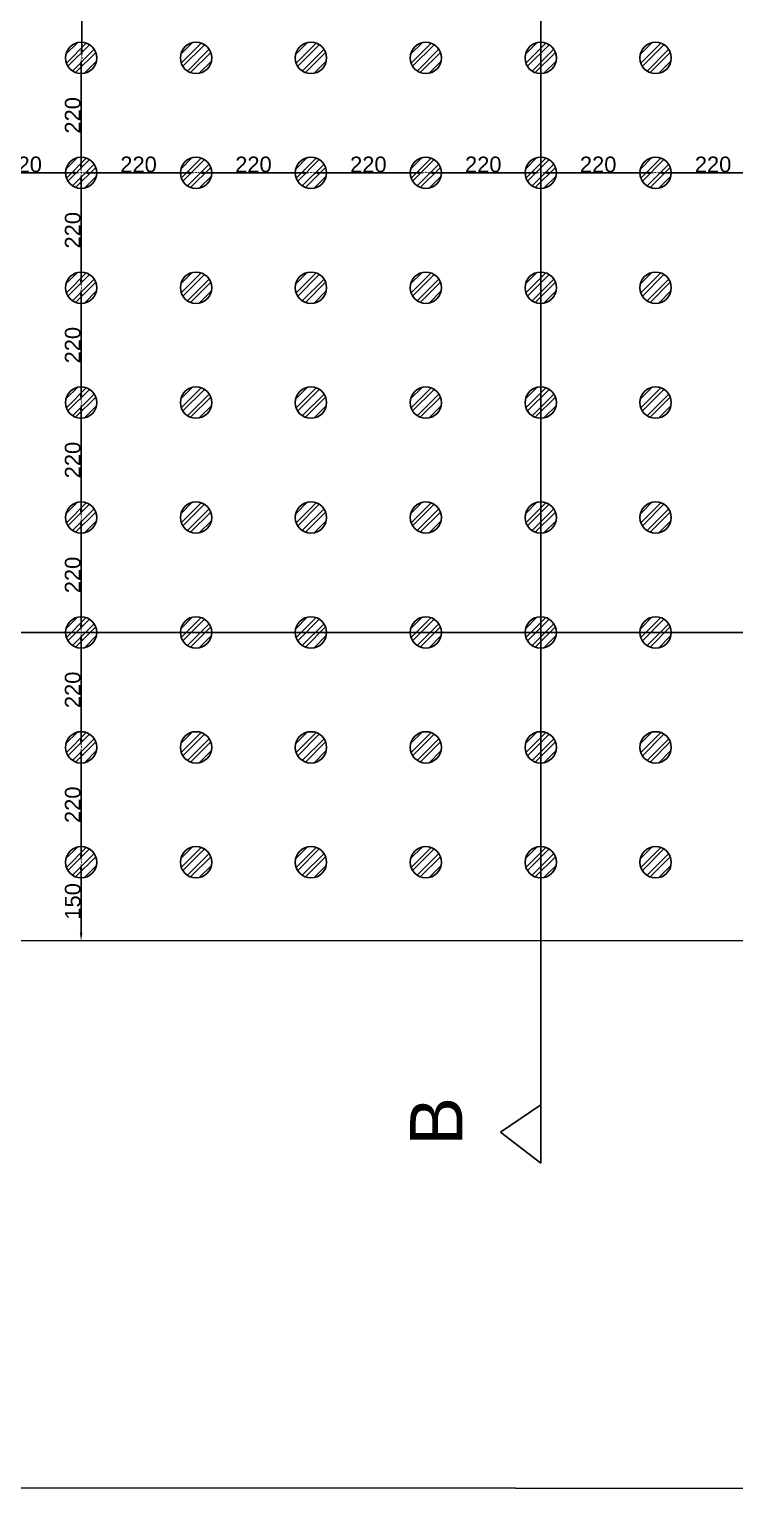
# Model space of a CAD drawing. Header units: millimetres. Extents: x -2888 to 18917, y -816 to 5133.
# Drawn here: x 4275 to 5626, y -816 to 1980 of the extents above; entities that cross this region are included whole.
import ezdxf

# ---------------------------------------------------------------- set-up
doc = ezdxf.new("R2010")
doc.units = ezdxf.units.MM
doc.layers.add('A-DIM IN VER', color=192, linetype='Continuous', lineweight=0)
doc.layers.add('CPD_antet2', color=190, linetype='Continuous')
doc.layers.add('KA TARAMA', color=7, linetype='Continuous')
doc.styles.get("Standard").update_dxf_attribs({"font": 'arial.ttf'})
doc.dimstyles.new('ISO-25', dxfattribs={"dimtxt": 30, "dimasz": 15, "dimexe": 1.25, "dimexo": 0.625, "dimtad": 1, "dimtxsty": 'Standard', "dimcen": 2.5, "dimclrd": 8, "dimclre": 8, "dimclrt": 8, "dimadec": 0, "dimazin": 0, "dimtfac": 1, "dimtmove": 0, "dimatfit": 3, "dimfxl": 1, "dimarcsym": 0})

# ---------------------------------------------------------------- blocks, each defined once
blk = doc.blocks.new('*D56')
at = {"color": 8, "lineweight": -2}
for p, q in [((4154.6, 1706.1), (4154.6, 1706.7)), ((4374.6, 1706.1), (4374.6, 1706.7)), ((4169.6, 1705.5), (4359.6, 1705.5))]:
    blk.add_line(p, q, dxfattribs=at)
at = {"color": 8}
for points in [[(4169.6, 1708), (4169.6, 1703), (4154.6, 1705.5)], [(4359.6, 1708), (4359.6, 1703), (4374.6, 1705.5)]]:
    blk.add_solid(points, dxfattribs=at)
at = {"layer": 'Defpoints', "color": 0}
for p in [(4154.6, 1705.5), (4374.6, 1705.5), (4374.6, 1705.5)]:
    blk.add_point(p, dxfattribs=at)
at = {"color": 8, "insert": (4264.6, 1721.4), "char_height": 30, "attachment_point": 5}
blk.add_mtext('220', dxfattribs=at)
blk = doc.blocks.new('*D57')
at = {"color": 8, "lineweight": -2}
for p, q in [((4374.6, 1706.1), (4374.6, 1706.7)), ((4594.6, 1706.1), (4594.6, 1706.7)), ((4389.6, 1705.5), (4579.6, 1705.5))]:
    blk.add_line(p, q, dxfattribs=at)
at = {"color": 8}
for points in [[(4389.6, 1708), (4389.6, 1703), (4374.6, 1705.5)], [(4579.6, 1708), (4579.6, 1703), (4594.6, 1705.5)]]:
    blk.add_solid(points, dxfattribs=at)
at = {"layer": 'Defpoints', "color": 0}
for p in [(4374.6, 1705.5), (4594.6, 1705.5), (4594.6, 1705.5)]:
    blk.add_point(p, dxfattribs=at)
at = {"color": 8, "insert": (4484.6, 1721.4), "char_height": 30, "attachment_point": 5}
blk.add_mtext('220', dxfattribs=at)
blk = doc.blocks.new('*D58')
at = {"color": 8, "lineweight": -2}
for p, q in [((4594.6, 1706.1), (4594.6, 1706.7)), ((4814.6, 1706.1), (4814.6, 1706.7)), ((4609.6, 1705.5), (4799.6, 1705.5))]:
    blk.add_line(p, q, dxfattribs=at)
at = {"color": 8}
for points in [[(4609.6, 1708), (4609.6, 1703), (4594.6, 1705.5)], [(4799.6, 1708), (4799.6, 1703), (4814.6, 1705.5)]]:
    blk.add_solid(points, dxfattribs=at)
at = {"layer": 'Defpoints', "color": 0}
for p in [(4594.6, 1705.5), (4814.6, 1705.5), (4814.6, 1705.5)]:
    blk.add_point(p, dxfattribs=at)
at = {"color": 8, "insert": (4704.6, 1721.4), "char_height": 30, "attachment_point": 5}
blk.add_mtext('220', dxfattribs=at)
blk = doc.blocks.new('*D59')
at = {"color": 8, "lineweight": -2}
for p, q in [((4814.6, 1706.1), (4814.6, 1706.7)), ((5034.6, 1706.1), (5034.6, 1706.7)), ((4829.6, 1705.5), (5019.6, 1705.5))]:
    blk.add_line(p, q, dxfattribs=at)
at = {"color": 8}
for points in [[(4829.6, 1708), (4829.6, 1703), (4814.6, 1705.5)], [(5019.6, 1708), (5019.6, 1703), (5034.6, 1705.5)]]:
    blk.add_solid(points, dxfattribs=at)
at = {"layer": 'Defpoints', "color": 0}
for p in [(4814.6, 1705.5), (5034.6, 1705.5), (5034.6, 1705.5)]:
    blk.add_point(p, dxfattribs=at)
at = {"color": 8, "insert": (4924.6, 1721.4), "char_height": 30, "attachment_point": 5}
blk.add_mtext('220', dxfattribs=at)
blk = doc.blocks.new('*D60')
at = {"color": 8, "lineweight": -2}
for p, q in [((5034.6, 1706.1), (5034.6, 1706.7)), ((5254.6, 1706.1), (5254.6, 1706.7)), ((5049.6, 1705.5), (5239.6, 1705.5))]:
    blk.add_line(p, q, dxfattribs=at)
at = {"color": 8}
for points in [[(5049.6, 1708), (5049.6, 1703), (5034.6, 1705.5)], [(5239.6, 1708), (5239.6, 1703), (5254.6, 1705.5)]]:
    blk.add_solid(points, dxfattribs=at)
at = {"layer": 'Defpoints', "color": 0}
for p in [(5034.6, 1705.5), (5254.6, 1705.5), (5254.6, 1705.5)]:
    blk.add_point(p, dxfattribs=at)
at = {"color": 8, "insert": (5144.6, 1721.4), "char_height": 30, "attachment_point": 5}
blk.add_mtext('220', dxfattribs=at)
blk = doc.blocks.new('*D61')
at = {"color": 8, "lineweight": -2}
for p, q in [((5254.6, 1706.1), (5254.6, 1706.7)), ((5474.6, 1706.1), (5474.6, 1706.7)), ((5269.6, 1705.5), (5459.6, 1705.5))]:
    blk.add_line(p, q, dxfattribs=at)
at = {"color": 8}
for points in [[(5269.6, 1708), (5269.6, 1703), (5254.6, 1705.5)], [(5459.6, 1708), (5459.6, 1703), (5474.6, 1705.5)]]:
    blk.add_solid(points, dxfattribs=at)
at = {"layer": 'Defpoints', "color": 0}
for p in [(5254.6, 1705.5), (5474.6, 1705.5), (5474.6, 1705.5)]:
    blk.add_point(p, dxfattribs=at)
at = {"color": 8, "insert": (5364.6, 1721.4), "char_height": 30, "attachment_point": 5}
blk.add_mtext('220', dxfattribs=at)
blk = doc.blocks.new('*D62')
at = {"color": 8, "lineweight": -2}
for p, q in [((5474.6, 1706.1), (5474.6, 1706.7)), ((5694.6, 1706.1), (5694.6, 1706.7)), ((5489.6, 1705.5), (5679.6, 1705.5))]:
    blk.add_line(p, q, dxfattribs=at)
at = {"color": 8}
for points in [[(5489.6, 1708), (5489.6, 1703), (5474.6, 1705.5)], [(5679.6, 1708), (5679.6, 1703), (5694.6, 1705.5)]]:
    blk.add_solid(points, dxfattribs=at)
at = {"layer": 'Defpoints', "color": 0}
for p in [(5474.6, 1705.5), (5694.6, 1705.5), (5694.6, 1705.5)]:
    blk.add_point(p, dxfattribs=at)
at = {"color": 8, "insert": (5584.6, 1721.4), "char_height": 30, "attachment_point": 5}
blk.add_mtext('220', dxfattribs=at)
blk = doc.blocks.new('*D75')
at = {"color": 8, "lineweight": -2}
for p, q in [((4374.6, 1910.5), (4374.6, 1720.5)), ((4375.3, 1925.5), (4375.9, 1925.5)), ((4375.3, 1705.5), (4375.9, 1705.5))]:
    blk.add_line(p, q, dxfattribs=at)
at = {"color": 8}
for points in [[(4372.1, 1910.5), (4377.1, 1910.5), (4374.6, 1925.5)], [(4372.1, 1720.5), (4377.1, 1720.5), (4374.6, 1705.5)]]:
    blk.add_solid(points, dxfattribs=at)
at = {"layer": 'Defpoints', "color": 0}
for p in [(4374.6, 1925.5), (4374.6, 1705.5), (4374.6, 1705.5)]:
    blk.add_point(p, dxfattribs=at)
at = {"color": 8, "insert": (4358.7, 1815.5), "char_height": 30, "attachment_point": 5, "rotation": 90}
blk.add_mtext('220', dxfattribs=at)
blk = doc.blocks.new('*D76')
at = {"color": 8, "lineweight": -2}
for p, q in [((4374.6, 1690.5), (4374.6, 1500.5)), ((4375.3, 1705.5), (4375.9, 1705.5)), ((4375.3, 1485.5), (4375.9, 1485.5))]:
    blk.add_line(p, q, dxfattribs=at)
at = {"color": 8}
for points in [[(4372.1, 1690.5), (4377.1, 1690.5), (4374.6, 1705.5)], [(4372.1, 1500.5), (4377.1, 1500.5), (4374.6, 1485.5)]]:
    blk.add_solid(points, dxfattribs=at)
at = {"layer": 'Defpoints', "color": 0}
for p in [(4374.6, 1705.5), (4374.6, 1485.5), (4374.6, 1485.5)]:
    blk.add_point(p, dxfattribs=at)
at = {"color": 8, "insert": (4358.7, 1595.5), "char_height": 30, "attachment_point": 5, "rotation": 90}
blk.add_mtext('220', dxfattribs=at)
blk = doc.blocks.new('*D77')
at = {"color": 8, "lineweight": -2}
for p, q in [((4375.3, 1485.5), (4375.9, 1485.5)), ((4374.6, 1470.5), (4374.6, 1280.5)), ((4375.3, 1265.5), (4375.9, 1265.5))]:
    blk.add_line(p, q, dxfattribs=at)
at = {"color": 8}
for points in [[(4372.1, 1470.5), (4377.1, 1470.5), (4374.6, 1485.5)], [(4372.1, 1280.5), (4377.1, 1280.5), (4374.6, 1265.5)]]:
    blk.add_solid(points, dxfattribs=at)
at = {"layer": 'Defpoints', "color": 0}
for p in [(4374.6, 1485.5), (4374.6, 1265.5), (4374.6, 1265.5)]:
    blk.add_point(p, dxfattribs=at)
at = {"color": 8, "insert": (4358.7, 1375.5), "char_height": 30, "attachment_point": 5, "rotation": 90}
blk.add_mtext('220', dxfattribs=at)
blk = doc.blocks.new('*D78')
at = {"color": 8, "lineweight": -2}
for p, q in [((4375.3, 1265.5), (4375.9, 1265.5)), ((4374.6, 1250.5), (4374.6, 1060.5)), ((4375.3, 1045.5), (4375.9, 1045.5))]:
    blk.add_line(p, q, dxfattribs=at)
at = {"color": 8}
for points in [[(4372.1, 1250.5), (4377.1, 1250.5), (4374.6, 1265.5)], [(4372.1, 1060.5), (4377.1, 1060.5), (4374.6, 1045.5)]]:
    blk.add_solid(points, dxfattribs=at)
at = {"layer": 'Defpoints', "color": 0}
for p in [(4374.6, 1265.5), (4374.6, 1045.5), (4374.6, 1045.5)]:
    blk.add_point(p, dxfattribs=at)
at = {"color": 8, "insert": (4358.7, 1155.5), "char_height": 30, "attachment_point": 5, "rotation": 90}
blk.add_mtext('220', dxfattribs=at)
blk = doc.blocks.new('*D79')
at = {"color": 8, "lineweight": -2}
for p, q in [((4375.3, 1045.5), (4375.9, 1045.5)), ((4374.6, 1030.5), (4374.6, 840.5)), ((4375.3, 825.5), (4375.9, 825.5))]:
    blk.add_line(p, q, dxfattribs=at)
at = {"color": 8}
for points in [[(4372.1, 1030.5), (4377.1, 1030.5), (4374.6, 1045.5)], [(4372.1, 840.5), (4377.1, 840.5), (4374.6, 825.5)]]:
    blk.add_solid(points, dxfattribs=at)
at = {"layer": 'Defpoints', "color": 0}
for p in [(4374.6, 1045.5), (4374.6, 825.5), (4374.6, 825.5)]:
    blk.add_point(p, dxfattribs=at)
at = {"color": 8, "insert": (4358.7, 935.5), "char_height": 30, "attachment_point": 5, "rotation": 90}
blk.add_mtext('220', dxfattribs=at)
blk = doc.blocks.new('*D80')
at = {"color": 8, "lineweight": -2}
for p, q in [((4375.3, 825.5), (4375.9, 825.5)), ((4374.6, 810.5), (4374.6, 620.5)), ((4375.3, 605.5), (4375.9, 605.5))]:
    blk.add_line(p, q, dxfattribs=at)
at = {"color": 8}
for points in [[(4372.1, 810.5), (4377.1, 810.5), (4374.6, 825.5)], [(4372.1, 620.5), (4377.1, 620.5), (4374.6, 605.5)]]:
    blk.add_solid(points, dxfattribs=at)
at = {"layer": 'Defpoints', "color": 0}
for p in [(4374.6, 825.5), (4374.6, 605.5), (4374.6, 605.5)]:
    blk.add_point(p, dxfattribs=at)
at = {"color": 8, "insert": (4358.7, 715.5), "char_height": 30, "attachment_point": 5, "rotation": 90}
blk.add_mtext('220', dxfattribs=at)
blk = doc.blocks.new('*D81')
at = {"color": 8, "lineweight": -2}
for p, q in [((4374.6, 590.5), (4374.6, 400.5)), ((4375.3, 605.5), (4375.9, 605.5)), ((4375.3, 385.5), (4375.9, 385.5))]:
    blk.add_line(p, q, dxfattribs=at)
at = {"color": 8}
for points in [[(4372.1, 590.5), (4377.1, 590.5), (4374.6, 605.5)], [(4372.1, 400.5), (4377.1, 400.5), (4374.6, 385.5)]]:
    blk.add_solid(points, dxfattribs=at)
at = {"layer": 'Defpoints', "color": 0}
for p in [(4374.6, 605.5), (4374.6, 385.5), (4374.6, 385.5)]:
    blk.add_point(p, dxfattribs=at)
at = {"color": 8, "insert": (4358.7, 495.5), "char_height": 30, "attachment_point": 5, "rotation": 90}
blk.add_mtext('220', dxfattribs=at)
blk = doc.blocks.new('*D82')
at = {"color": 8, "lineweight": -2}
for p, q in [((4374.6, 370.5), (4374.6, 250.5)), ((4375.3, 385.5), (4375.9, 385.5)), ((4374, 235.5), (4373.4, 235.5))]:
    blk.add_line(p, q, dxfattribs=at)
at = {"color": 8}
for points in [[(4372.1, 370.5), (4377.1, 370.5), (4374.6, 385.5)], [(4372.1, 250.5), (4377.1, 250.5), (4374.6, 235.5)]]:
    blk.add_solid(points, dxfattribs=at)
at = {"layer": 'Defpoints', "color": 0}
for p in [(4374.6, 385.5), (4374.6, 235.5), (4374.6, 235.5)]:
    blk.add_point(p, dxfattribs=at)
at = {"color": 8, "insert": (4358.7, 310.5), "char_height": 30, "attachment_point": 5, "rotation": 90}
blk.add_mtext('150', dxfattribs=at)
blk = doc.blocks.new('*D89')
at = {"color": 8, "lineweight": -2}
for p, q in [((4375.3, 2145.5), (4377.1, 2145.5)), ((4375.9, 1940.5), (4375.9, 2130.5)), ((4375.3, 1925.5), (4377.1, 1925.5))]:
    blk.add_line(p, q, dxfattribs=at)
at = {"color": 8}
for points in [[(4373.4, 2130.5), (4378.4, 2130.5), (4375.9, 2145.5)], [(4373.4, 1940.5), (4378.4, 1940.5), (4375.9, 1925.5)]]:
    blk.add_solid(points, dxfattribs=at)
at = {"layer": 'Defpoints', "color": 0}
for p in [(4374.6, 2145.5), (4375.9, 2145.5), (4374.6, 1925.5)]:
    blk.add_point(p, dxfattribs=at)
at = {"color": 8, "insert": (4359.9, 2035.5), "char_height": 30, "attachment_point": 5, "rotation": 90}
blk.add_mtext('220', dxfattribs=at)

msp = doc.modelspace()

# ---------------------------------------------------------------- hatches: boundary and pattern name
at = {"layer": 'KA TARAMA'}
h = msp.add_hatch(dxfattribs=at)
h.set_pattern_fill('ANSI32', color=1, scale=2)
h.set_pattern_definition([(45, (1689.373, -2142.36), (-13.470384, 13.470384), []), (45, (1698.353, -2142.36), (-13.470384, 13.470384), [])])
h.paths.add_polyline_path([(4344.6417, 1925.4774, 1), (4404.6417, 1925.4774, 1)])
h = msp.add_hatch(dxfattribs=at)
h.set_pattern_fill('ANSI32', color=1, scale=2)
h.set_pattern_definition([(45, (1909.373, -2142.36), (-13.470384, 13.470384), []), (45, (1918.353, -2142.36), (-13.470384, 13.470384), [])])
h.paths.add_polyline_path([(4564.6417, 1925.4774, 1), (4624.6417, 1925.4774, 1)])
h = msp.add_hatch(dxfattribs=at)
h.set_pattern_fill('ANSI32', color=1, scale=2)
h.set_pattern_definition([(45, (2129.373, -2142.36), (-13.470384, 13.470384), []), (45, (2138.353, -2142.36), (-13.470384, 13.470384), [])])
h.paths.add_polyline_path([(4784.6417, 1925.4774, 1), (4844.6417, 1925.4774, 1)])
h = msp.add_hatch(dxfattribs=at)
h.set_pattern_fill('ANSI32', color=1, scale=2)
h.set_pattern_definition([(45, (2349.373, -2142.36), (-13.470384, 13.470384), []), (45, (2358.353, -2142.36), (-13.470384, 13.470384), [])])
h.paths.add_polyline_path([(5004.6417, 1925.4774, 1), (5064.6417, 1925.4774, 1)])
h = msp.add_hatch(dxfattribs=at)
h.set_pattern_fill('ANSI32', color=1, scale=2)
h.set_pattern_definition([(45, (2569.373, -2142.36), (-13.470384, 13.470384), []), (45, (2578.353, -2142.36), (-13.470384, 13.470384), [])])
h.paths.add_polyline_path([(5224.6417, 1925.4774, 1), (5284.6417, 1925.4774, 1)])
h = msp.add_hatch(dxfattribs=at)
h.set_pattern_fill('ANSI32', color=1, scale=2)
h.set_pattern_definition([(45, (2789.373, -2142.36), (-13.470384, 13.470384), []), (45, (2798.353, -2142.36), (-13.470384, 13.470384), [])])
h.paths.add_polyline_path([(5444.6417, 1925.4774, 1), (5504.6417, 1925.4774, 1)])
h = msp.add_hatch(dxfattribs=at)
h.set_pattern_fill('ANSI32', color=1, scale=2)
h.set_pattern_definition([(45, (1689.373, -2362.36), (-13.470384, 13.470384), []), (45, (1698.353, -2362.36), (-13.470384, 13.470384), [])])
h.paths.add_polyline_path([(4344.6417, 1705.4774, 1), (4404.6417, 1705.4774, 1)])
h = msp.add_hatch(dxfattribs=at)
h.set_pattern_fill('ANSI32', color=1, scale=2)
h.set_pattern_definition([(45, (1909.373, -2362.36), (-13.470384, 13.470384), []), (45, (1918.353, -2362.36), (-13.470384, 13.470384), [])])
h.paths.add_polyline_path([(4564.6417, 1705.4774, 1), (4624.6417, 1705.4774, 1)])
h = msp.add_hatch(dxfattribs=at)
h.set_pattern_fill('ANSI32', color=1, scale=2)
h.set_pattern_definition([(45, (2129.373, -2362.36), (-13.470384, 13.470384), []), (45, (2138.353, -2362.36), (-13.470384, 13.470384), [])])
h.paths.add_polyline_path([(4784.6417, 1705.4774, 1), (4844.6417, 1705.4774, 1)])
h = msp.add_hatch(dxfattribs=at)
h.set_pattern_fill('ANSI32', color=1, scale=2)
h.set_pattern_definition([(45, (2349.373, -2362.36), (-13.470384, 13.470384), []), (45, (2358.353, -2362.36), (-13.470384, 13.470384), [])])
h.paths.add_polyline_path([(5004.6417, 1705.4774, 1), (5064.6417, 1705.4774, 1)])
h = msp.add_hatch(dxfattribs=at)
h.set_pattern_fill('ANSI32', color=1, scale=2)
h.set_pattern_definition([(45, (2569.373, -2362.36), (-13.470384, 13.470384), []), (45, (2578.353, -2362.36), (-13.470384, 13.470384), [])])
h.paths.add_polyline_path([(5224.6417, 1705.4774, 1), (5284.6417, 1705.4774, 1)])
h = msp.add_hatch(dxfattribs=at)
h.set_pattern_fill('ANSI32', color=1, scale=2)
h.set_pattern_definition([(45, (2789.373, -2362.36), (-13.470384, 13.470384), []), (45, (2798.353, -2362.36), (-13.470384, 13.470384), [])])
h.paths.add_polyline_path([(5444.6417, 1705.4774, 1), (5504.6417, 1705.4774, 1)])
h = msp.add_hatch(dxfattribs=at)
h.set_pattern_fill('ANSI32', color=1, scale=2)
h.set_pattern_definition([(45, (1689.373, -2582.36), (-13.470384, 13.470384), []), (45, (1698.353, -2582.36), (-13.470384, 13.470384), [])])
h.paths.add_polyline_path([(4344.6417, 1485.4774, 1), (4404.6417, 1485.4774, 1)])
h = msp.add_hatch(dxfattribs=at)
h.set_pattern_fill('ANSI32', color=1, scale=2)
h.set_pattern_definition([(45, (1909.373, -2582.36), (-13.470384, 13.470384), []), (45, (1918.353, -2582.36), (-13.470384, 13.470384), [])])
h.paths.add_polyline_path([(4564.6417, 1485.4774, 1), (4624.6417, 1485.4774, 1)])
h = msp.add_hatch(dxfattribs=at)
h.set_pattern_fill('ANSI32', color=1, scale=2)
h.set_pattern_definition([(45, (2129.373, -2582.36), (-13.470384, 13.470384), []), (45, (2138.353, -2582.36), (-13.470384, 13.470384), [])])
h.paths.add_polyline_path([(4784.6417, 1485.4774, 1), (4844.6417, 1485.4774, 1)])
h = msp.add_hatch(dxfattribs=at)
h.set_pattern_fill('ANSI32', color=1, scale=2)
h.set_pattern_definition([(45, (2349.373, -2582.36), (-13.470384, 13.470384), []), (45, (2358.353, -2582.36), (-13.470384, 13.470384), [])])
h.paths.add_polyline_path([(5004.6417, 1485.4774, 1), (5064.6417, 1485.4774, 1)])
h = msp.add_hatch(dxfattribs=at)
h.set_pattern_fill('ANSI32', color=1, scale=2)
h.set_pattern_definition([(45, (2569.373, -2582.36), (-13.470384, 13.470384), []), (45, (2578.353, -2582.36), (-13.470384, 13.470384), [])])
h.paths.add_polyline_path([(5224.6417, 1485.4774, 1), (5284.6417, 1485.4774, 1)])
h = msp.add_hatch(dxfattribs=at)
h.set_pattern_fill('ANSI32', color=1, scale=2)
h.set_pattern_definition([(45, (2789.373, -2582.36), (-13.470384, 13.470384), []), (45, (2798.353, -2582.36), (-13.470384, 13.470384), [])])
h.paths.add_polyline_path([(5444.6417, 1485.4774, 1), (5504.6417, 1485.4774, 1)])
h = msp.add_hatch(dxfattribs=at)
h.set_pattern_fill('ANSI32', color=1, scale=2)
h.set_pattern_definition([(45, (1689.373, -2802.36), (-13.470384, 13.470384), []), (45, (1698.353, -2802.36), (-13.470384, 13.470384), [])])
h.paths.add_polyline_path([(4344.6417, 1265.4774, 1), (4404.6417, 1265.4774, 1)])
h = msp.add_hatch(dxfattribs=at)
h.set_pattern_fill('ANSI32', color=1, scale=2)
h.set_pattern_definition([(45, (1909.373, -2802.36), (-13.470384, 13.470384), []), (45, (1918.353, -2802.36), (-13.470384, 13.470384), [])])
h.paths.add_polyline_path([(4564.6417, 1265.4774, 1), (4624.6417, 1265.4774, 1)])
h = msp.add_hatch(dxfattribs=at)
h.set_pattern_fill('ANSI32', color=1, scale=2)
h.set_pattern_definition([(45, (2129.373, -2802.36), (-13.470384, 13.470384), []), (45, (2138.353, -2802.36), (-13.470384, 13.470384), [])])
h.paths.add_polyline_path([(4784.6417, 1265.4774, 1), (4844.6417, 1265.4774, 1)])
h = msp.add_hatch(dxfattribs=at)
h.set_pattern_fill('ANSI32', color=1, scale=2)
h.set_pattern_definition([(45, (2349.373, -2802.36), (-13.470384, 13.470384), []), (45, (2358.353, -2802.36), (-13.470384, 13.470384), [])])
h.paths.add_polyline_path([(5004.6417, 1265.4774, 1), (5064.6417, 1265.4774, 1)])
h = msp.add_hatch(dxfattribs=at)
h.set_pattern_fill('ANSI32', color=1, scale=2)
h.set_pattern_definition([(45, (2569.373, -2802.36), (-13.470384, 13.470384), []), (45, (2578.353, -2802.36), (-13.470384, 13.470384), [])])
h.paths.add_polyline_path([(5224.6417, 1265.4774, 1), (5284.6417, 1265.4774, 1)])
h = msp.add_hatch(dxfattribs=at)
h.set_pattern_fill('ANSI32', color=1, scale=2)
h.set_pattern_definition([(45, (2789.373, -2802.36), (-13.470384, 13.470384), []), (45, (2798.353, -2802.36), (-13.470384, 13.470384), [])])
h.paths.add_polyline_path([(5444.6417, 1265.4774, 1), (5504.6417, 1265.4774, 1)])
h = msp.add_hatch(dxfattribs=at)
h.set_pattern_fill('ANSI32', color=1, scale=2)
h.set_pattern_definition([(45, (1689.373, -3022.36), (-13.470384, 13.470384), []), (45, (1698.353, -3022.36), (-13.470384, 13.470384), [])])
h.paths.add_polyline_path([(4344.6417, 1045.4774, 1), (4404.6417, 1045.4774, 1)])
h = msp.add_hatch(dxfattribs=at)
h.set_pattern_fill('ANSI32', color=1, scale=2)
h.set_pattern_definition([(45, (1909.373, -3022.36), (-13.470384, 13.470384), []), (45, (1918.353, -3022.36), (-13.470384, 13.470384), [])])
h.paths.add_polyline_path([(4564.6417, 1045.4774, 1), (4624.6417, 1045.4774, 1)])
h = msp.add_hatch(dxfattribs=at)
h.set_pattern_fill('ANSI32', color=1, scale=2)
h.set_pattern_definition([(45, (2129.373, -3022.36), (-13.470384, 13.470384), []), (45, (2138.353, -3022.36), (-13.470384, 13.470384), [])])
h.paths.add_polyline_path([(4784.6417, 1045.4774, 1), (4844.6417, 1045.4774, 1)])
h = msp.add_hatch(dxfattribs=at)
h.set_pattern_fill('ANSI32', color=1, scale=2)
h.set_pattern_definition([(45, (2349.373, -3022.36), (-13.470384, 13.470384), []), (45, (2358.353, -3022.36), (-13.470384, 13.470384), [])])
h.paths.add_polyline_path([(5004.6417, 1045.4774, 1), (5064.6417, 1045.4774, 1)])
h = msp.add_hatch(dxfattribs=at)
h.set_pattern_fill('ANSI32', color=1, scale=2)
h.set_pattern_definition([(45, (2569.373, -3022.36), (-13.470384, 13.470384), []), (45, (2578.353, -3022.36), (-13.470384, 13.470384), [])])
h.paths.add_polyline_path([(5224.6417, 1045.4774, 1), (5284.6417, 1045.4774, 1)])
h = msp.add_hatch(dxfattribs=at)
h.set_pattern_fill('ANSI32', color=1, scale=2)
h.set_pattern_definition([(45, (2789.373, -3022.36), (-13.470384, 13.470384), []), (45, (2798.353, -3022.36), (-13.470384, 13.470384), [])])
h.paths.add_polyline_path([(5444.6417, 1045.4774, 1), (5504.6417, 1045.4774, 1)])
h = msp.add_hatch(dxfattribs=at)
h.set_pattern_fill('ANSI32', color=1, scale=2)
h.set_pattern_definition([(45, (1689.373, -3242.36), (-13.470384, 13.470384), []), (45, (1698.353, -3242.36), (-13.470384, 13.470384), [])])
h.paths.add_polyline_path([(4344.6417, 825.4774, 1), (4404.6417, 825.4774, 1)])
h = msp.add_hatch(dxfattribs=at)
h.set_pattern_fill('ANSI32', color=1, scale=2)
h.set_pattern_definition([(45, (1909.373, -3242.36), (-13.470384, 13.470384), []), (45, (1918.353, -3242.36), (-13.470384, 13.470384), [])])
h.paths.add_polyline_path([(4564.6417, 825.4774, 1), (4624.6417, 825.4774, 1)])
h = msp.add_hatch(dxfattribs=at)
h.set_pattern_fill('ANSI32', color=1, scale=2)
h.set_pattern_definition([(45, (2129.373, -3242.36), (-13.470384, 13.470384), []), (45, (2138.353, -3242.36), (-13.470384, 13.470384), [])])
h.paths.add_polyline_path([(4784.6417, 825.4774, 1), (4844.6417, 825.4774, 1)])
h = msp.add_hatch(dxfattribs=at)
h.set_pattern_fill('ANSI32', color=1, scale=2)
h.set_pattern_definition([(45, (2349.373, -3242.36), (-13.470384, 13.470384), []), (45, (2358.353, -3242.36), (-13.470384, 13.470384), [])])
h.paths.add_polyline_path([(5004.6417, 825.4774, 1), (5064.6417, 825.4774, 1)])
h = msp.add_hatch(dxfattribs=at)
h.set_pattern_fill('ANSI32', color=1, scale=2)
h.set_pattern_definition([(45, (2569.373, -3242.36), (-13.470384, 13.470384), []), (45, (2578.353, -3242.36), (-13.470384, 13.470384), [])])
h.paths.add_polyline_path([(5224.6417, 825.4774, 1), (5284.6417, 825.4774, 1)])
h = msp.add_hatch(dxfattribs=at)
h.set_pattern_fill('ANSI32', color=1, scale=2)
h.set_pattern_definition([(45, (2789.373, -3242.36), (-13.470384, 13.470384), []), (45, (2798.353, -3242.36), (-13.470384, 13.470384), [])])
h.paths.add_polyline_path([(5444.6417, 825.4774, 1), (5504.6417, 825.4774, 1)])
h = msp.add_hatch(dxfattribs=at)
h.set_pattern_fill('ANSI32', color=1, scale=2)
h.set_pattern_definition([(45, (1689.373, -3462.36), (-13.470384, 13.470384), []), (45, (1698.353, -3462.36), (-13.470384, 13.470384), [])])
h.paths.add_polyline_path([(4344.6417, 605.4774, 1), (4404.6417, 605.4774, 1)])
h = msp.add_hatch(dxfattribs=at)
h.set_pattern_fill('ANSI32', color=1, scale=2)
h.set_pattern_definition([(45, (1909.373, -3462.36), (-13.470384, 13.470384), []), (45, (1918.353, -3462.36), (-13.470384, 13.470384), [])])
h.paths.add_polyline_path([(4564.6417, 605.4774, 1), (4624.6417, 605.4774, 1)])
h = msp.add_hatch(dxfattribs=at)
h.set_pattern_fill('ANSI32', color=1, scale=2)
h.set_pattern_definition([(45, (2129.373, -3462.36), (-13.470384, 13.470384), []), (45, (2138.353, -3462.36), (-13.470384, 13.470384), [])])
h.paths.add_polyline_path([(4784.6417, 605.4774, 1), (4844.6417, 605.4774, 1)])
h = msp.add_hatch(dxfattribs=at)
h.set_pattern_fill('ANSI32', color=1, scale=2)
h.set_pattern_definition([(45, (2349.373, -3462.36), (-13.470384, 13.470384), []), (45, (2358.353, -3462.36), (-13.470384, 13.470384), [])])
h.paths.add_polyline_path([(5004.6417, 605.4774, 1), (5064.6417, 605.4774, 1)])
h = msp.add_hatch(dxfattribs=at)
h.set_pattern_fill('ANSI32', color=1, scale=2)
h.set_pattern_definition([(45, (2569.373, -3462.36), (-13.470384, 13.470384), []), (45, (2578.353, -3462.36), (-13.470384, 13.470384), [])])
h.paths.add_polyline_path([(5224.6417, 605.4774, 1), (5284.6417, 605.4774, 1)])
h = msp.add_hatch(dxfattribs=at)
h.set_pattern_fill('ANSI32', color=1, scale=2)
h.set_pattern_definition([(45, (2789.373, -3462.36), (-13.470384, 13.470384), []), (45, (2798.353, -3462.36), (-13.470384, 13.470384), [])])
h.paths.add_polyline_path([(5444.6417, 605.4774, 1), (5504.6417, 605.4774, 1)])
h = msp.add_hatch(dxfattribs=at)
h.set_pattern_fill('ANSI32', color=1, scale=2)
h.set_pattern_definition([(45, (1689.373, -3682.36), (-13.470384, 13.470384), []), (45, (1698.353, -3682.36), (-13.470384, 13.470384), [])])
h.paths.add_polyline_path([(4344.6417, 385.4774, 1), (4404.6417, 385.4774, 1)])
h = msp.add_hatch(dxfattribs=at)
h.set_pattern_fill('ANSI32', color=1, scale=2)
h.set_pattern_definition([(45, (1909.373, -3682.36), (-13.470384, 13.470384), []), (45, (1918.353, -3682.36), (-13.470384, 13.470384), [])])
h.paths.add_polyline_path([(4564.6417, 385.4774, 1), (4624.6417, 385.4774, 1)])
h = msp.add_hatch(dxfattribs=at)
h.set_pattern_fill('ANSI32', color=1, scale=2)
h.set_pattern_definition([(45, (2129.373, -3682.36), (-13.470384, 13.470384), []), (45, (2138.353, -3682.36), (-13.470384, 13.470384), [])])
h.paths.add_polyline_path([(4784.6417, 385.4774, 1), (4844.6417, 385.4774, 1)])
h = msp.add_hatch(dxfattribs=at)
h.set_pattern_fill('ANSI32', color=1, scale=2)
h.set_pattern_definition([(45, (2349.373, -3682.36), (-13.470384, 13.470384), []), (45, (2358.353, -3682.36), (-13.470384, 13.470384), [])])
h.paths.add_polyline_path([(5004.6417, 385.4774, 1), (5064.6417, 385.4774, 1)])
h = msp.add_hatch(dxfattribs=at)
h.set_pattern_fill('ANSI32', color=1, scale=2)
h.set_pattern_definition([(45, (2569.373, -3682.36), (-13.470384, 13.470384), []), (45, (2578.353, -3682.36), (-13.470384, 13.470384), [])])
h.paths.add_polyline_path([(5224.6417, 385.4774, 1), (5284.6417, 385.4774, 1)])
h = msp.add_hatch(dxfattribs=at)
h.set_pattern_fill('ANSI32', color=1, scale=2)
h.set_pattern_definition([(45, (2789.373, -3682.36), (-13.470384, 13.470384), []), (45, (2798.353, -3682.36), (-13.470384, 13.470384), [])])
h.paths.add_polyline_path([(5444.6417, 385.4774, 1), (5504.6417, 385.4774, 1)])

# ---------------------------------------------------------------- linework, layer by layer
at = {"color": 8}
for p, q in [((5254.6417, -190.5266), (5254.6417, 4227.7429)), ((2698.9232, 825.4774), (7117.1927, 825.4774)), ((5254.6417, -78.8279), (5177.6399, -131.6256)), ((5177.6399, -131.6256), (5254.6417, -190.5266))]:
    msp.add_line(p, q, dxfattribs=at)
at = {"color": 1}
for centre in [(4374.6417, 1925.4774), (4594.6417, 1925.4774), (4814.6417, 1925.4774), (5034.6417, 1925.4774), (5254.6417, 1925.4774), (5474.6417, 1925.4774), (4374.6417, 1705.4774), (4594.6417, 1705.4774), (4814.6417, 1705.4774), (5034.6417, 1705.4774), (5254.6417, 1705.4774), (5474.6417, 1705.4774), (4374.6417, 1485.4774), (4594.6417, 1485.4774), (4814.6417, 1485.4774), (5034.6417, 1485.4774), (5254.6417, 1485.4774), (5474.6417, 1485.4774), (4374.6417, 1265.4774), (4594.6417, 1265.4774), (4814.6417, 1265.4774), (5034.6417, 1265.4774), (5254.6417, 1265.4774), (5474.6417, 1265.4774), (4374.6417, 1045.4774), (4594.6417, 1045.4774), (4814.6417, 1045.4774), (5034.6417, 1045.4774), (5254.6417, 1045.4774), (5474.6417, 1045.4774), (4374.6417, 825.4774), (4594.6417, 825.4774), (4814.6417, 825.4774), (5034.6417, 825.4774), (5254.6417, 825.4774), (5474.6417, 825.4774), (4374.6417, 605.4774), (4594.6417, 605.4774), (4814.6417, 605.4774), (5034.6417, 605.4774), (5254.6417, 605.4774), (5474.6417, 605.4774), (4374.6417, 385.4774), (4594.6417, 385.4774), (4814.6417, 385.4774), (5034.6417, 385.4774), (5254.6417, 385.4774), (5474.6417, 385.4774)]:
    msp.add_circle(centre, 30, dxfattribs=at)
at = {"layer": 'A-DIM IN VER', "color": 2, "ltscale": 0.01}
msp.add_lwpolyline([(6724.6419, 3835.4774), (3124.6417, 3835.4774), (3124.6417, 235.4772), (6724.6416, 235.4775), (6724.6416, 3835.4774)], dxfattribs=at)
at = {"layer": 'A-DIM IN VER', "ltscale": 0.01}
msp.add_lwpolyline([(6724.6416, 3835.4774), (3124.6417, 3835.4774), (3124.6417, 235.4772), (6724.6419, 235.4772), (6724.6419, 3835.4774)], dxfattribs=at)
at = {"layer": 'CPD_antet2', "ltscale": 0.1}
msp.add_lwpolyline([(2463.5611, -812.5803), (18916.8534, -816.106), (18908.9418, 5132.632), (2463.5611, 5107.77)], close=True, dxfattribs=at)

# ---------------------------------------------------------------- texts
at = {"color": 8, "insert": (5004.5828, -157.1396), "char_height": 100, "attachment_point": 1, "rotation": 90}
msp.add_mtext_dynamic_manual_height_columns('B', width=245.972704, gutter_width=12.5, heights=[0], dxfattribs=at)

# ---------------------------------------------------------------- dimensions: what is measured, and where the dimension line sits
dim = msp.add_linear_dim(base=(4375.8917, 2145.4774), p1=(4374.6417, 1925.4774), p2=(4374.6417, 2145.4774), angle=90, dimstyle='ISO-25')
dim.commit()
dim.dimension.update_dxf_attribs({"geometry": '*D89', "text_midpoint": (4359.9495, 2035.4774)})
for base, p1, p2, picture, middle in [((4374.6417, 1705.4774), (4374.6417, 1925.4774), (4374.6417, 1705.4774), '*D75', (4358.6995, 1815.4774)), ((4374.6417, 1485.4774), (4374.6417, 1705.4774), (4374.6417, 1485.4774), '*D76', (4358.6995, 1595.4774)), ((4374.6417, 1265.4774), (4374.6417, 1485.4774), (4374.6417, 1265.4774), '*D77', (4358.6995, 1375.4774)), ((4374.6417, 1045.4774), (4374.6417, 1265.4774), (4374.6417, 1045.4774), '*D78', (4358.6995, 1155.4774)), ((4374.6417, 825.4774), (4374.6417, 1045.4774), (4374.6417, 825.4774), '*D79', (4358.6995, 935.4774)), ((4374.6417, 605.4774), (4374.6417, 825.4774), (4374.6417, 605.4774), '*D80', (4358.6995, 715.4774)), ((4374.6417, 385.4774), (4374.6417, 605.4774), (4374.6417, 385.4774), '*D81', (4358.6995, 495.4774)), ((4374.6417, 235.4773), (4374.6417, 385.4774), (4374.642, 235.4773), '*D82', (4358.6995, 310.4773))]:
    dim = msp.add_linear_dim(base=base, p1=p1, p2=p2, angle=90, dimstyle='ISO-25', override={"dimtmove": 1})
    dim.commit()
    dim.dimension.update_dxf_attribs({"geometry": picture, "text_midpoint": middle})
for base, p1, p2, picture, middle in [((4374.6417, 1705.4774), (4154.6417, 1705.4774), (4374.6417, 1705.4774), '*D56', (4264.6417, 1721.4195)), ((4594.6417, 1705.4774), (4374.6417, 1705.4774), (4594.6417, 1705.4774), '*D57', (4484.6417, 1721.4195)), ((4814.6417, 1705.4774), (4594.6417, 1705.4774), (4814.6417, 1705.4774), '*D58', (4704.6417, 1721.4195)), ((5034.6417, 1705.4774), (4814.6417, 1705.4774), (5034.6417, 1705.4774), '*D59', (4924.6417, 1721.4195)), ((5254.6417, 1705.4774), (5034.6417, 1705.4774), (5254.6417, 1705.4774), '*D60', (5144.6417, 1721.4195)), ((5474.6417, 1705.4774), (5254.6417, 1705.4774), (5474.6417, 1705.4774), '*D61', (5364.6417, 1721.4195)), ((5694.6417, 1705.4774), (5474.6417, 1705.4774), (5694.6417, 1705.4774), '*D62', (5584.6417, 1721.4195))]:
    dim = msp.add_linear_dim(base=base, p1=p1, p2=p2, dimstyle='ISO-25', override={"dimtmove": 1})
    dim.commit()
    dim.dimension.update_dxf_attribs({"geometry": picture, "text_midpoint": middle})

doc.saveas('drawing.dxf')
